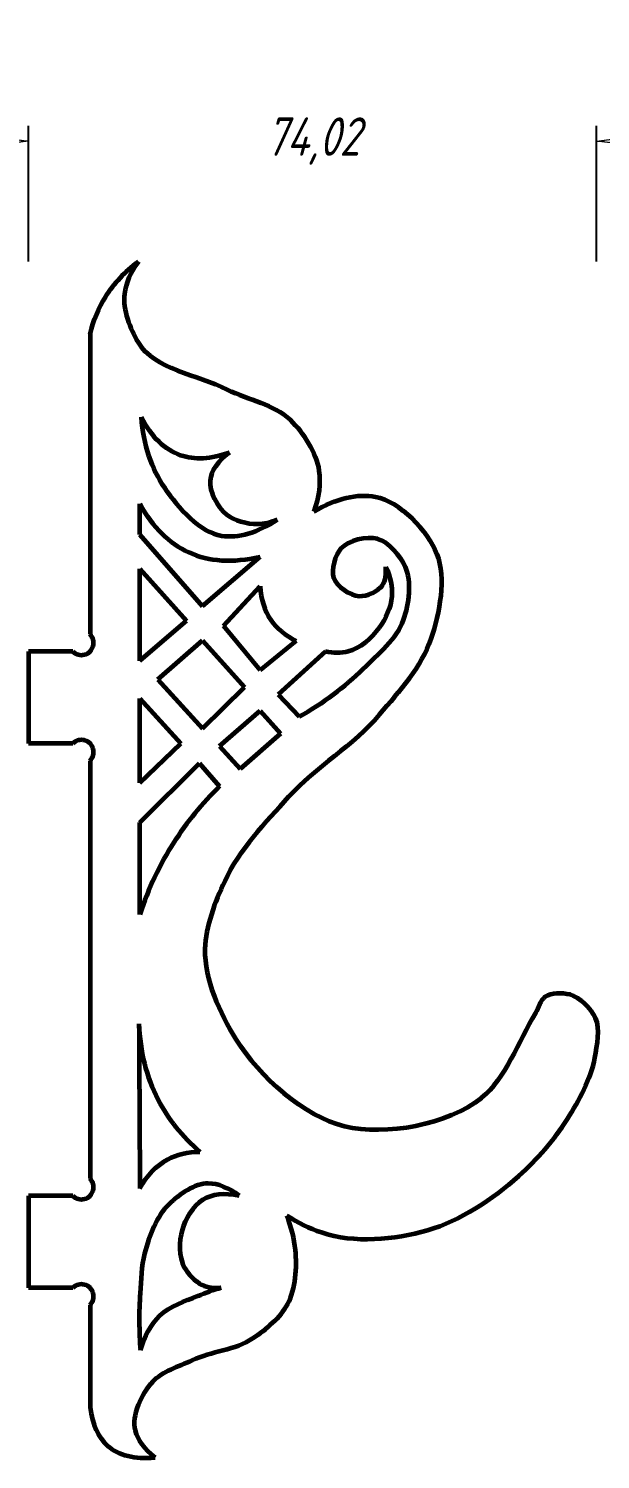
# Model space of a CAD drawing. Header units: millimetres. Extents: x -21 to 520, y 13 to 291.
# Drawn here: x 446 to 520.5, y 36.2 to 222.8 of the extents above; entities that cross this region are included whole.
import ezdxf

# ---------------------------------------------------------------- set-up
doc = ezdxf.new("R2010")
doc.units = ezdxf.units.MM
doc.linetypes.add('K5LT32770', pattern=[0])
doc.linetypes.add('K5LT_THIN', pattern=[0])
doc.styles.add('KDIMTEXTSTYLE', font='GOST_AU.SHX', dxfattribs={"width": 0.96, "oblique": 15, "height": 5})
doc.dimstyles.new('KDIMSTYLE (1.00)', dxfattribs={"dimtxt": 5, "dimasz": 1, "dimexe": 2, "dimexo": 0, "dimgap": 1, "dimtad": 1, "dimtxsty": 'KDIMTEXTSTYLE', "dimsah": 1, "dimcen": 0, "dimdle": 1, "dimadec": 0, "dimazin": 0, "dimtfac": 0.667, "dimtmove": 0, "dimatfit": 3, "dimfxl": 1, "dimtvp": 1, "dimtolj": 1, "dimtzin": 0, "dimarcsym": 0})

# ---------------------------------------------------------------- blocks, each defined once
blk = doc.blocks.new('KDIMARROW_01')
blk.add_hatch(color=0).paths.add_polyline_path([(0, 0), (-5, 0.658262491226197), (-4.5, 6e-16), (-5, -0.6582624912261956)])
at = {"color": 0, "linetype": 'K5LT_THIN', "lineweight": 18}
for p, q in [((-4.5, 6e-16), (-5, 0.658262491226197)), ((-5, 0.658262491226197), (0, 0)), ((0, 0), (-5, -0.6582624912261956)), ((-5, -0.6582624912261956), (-4.5, 6e-16)), ((0, 0), (-1, 0))]:
    blk.add_line(p, q, dxfattribs=at)

msp = doc.modelspace()

# ---------------------------------------------------------------- linework, layer by layer
at = {"color": 30, "linetype": 'K5LT32770', "lineweight": 60, "true_color": 0xff8000}
for p, q in [((453.9784425152682, 182.9835960445105), (453.9784425152682, 143.8242448561148)), ((460.4625692449354, 156.8160961257432), (460.4625692449354, 160.8160961257432)), ((460.4625692449354, 156.8160961257432), (468.6192220555286, 147.4822767261403)), ((468.6192220555286, 147.4822767261403), (476.1352899503173, 153.9419873933029)), ((460.4625692449354, 140.3769606458486), (460.4625692449354, 152.3769606458486)), ((460.4625692449354, 152.3769606458486), (466.5493575048081, 145.56839673613)), ((471.3546581542383, 144.9149558199603), (476.1352899503173, 150.0910060340329)), ((460.4625692449354, 140.3769606458486), (466.5493575048081, 145.56839673613)), ((471.3546581542383, 144.9149558199603), (476.1352899503173, 139.1591879819116)), ((462.7961662588593, 137.9378909589759), (468.6192220555286, 143.0180877856997)), ((468.6192220555286, 143.0180877856997), (474.0900942529479, 136.9288493355064)), ((476.1352899503173, 139.1591879819116), (480.8373352182883, 142.9726786909893)), ((451.733378485001, 141.5791808258474), (445.9784425152682, 141.5791808258474)), ((445.9784425152682, 141.5791808258474), (445.9784425152682, 129.5791808258474)), ((484.6452516462756, 141.5791808258474), (478.4863125843028, 135.9839908674386)), ((462.7961662588593, 137.9378909589759), (468.6192220555286, 131.5449912164906)), ((468.6192220555286, 131.5449912164906), (474.0900942529479, 136.9288493355064)), ((460.4625692449354, 124.434725986505), (460.4625692449354, 135.434725986505)), ((460.4625692449354, 135.434725986505), (465.8107364154747, 129.5791808258474)), ((478.4863125843028, 135.9839908674386), (481.2353770647498, 133.0783679596364)), ((470.8689565354227, 129.2392520528402), (476.1352899503173, 133.850730380141)), ((476.1352899503173, 133.850730380141), (478.8202504376227, 130.8857704846942)), ((478.8202504376227, 130.8857704846942), (473.5450512105568, 126.2662876585497)), ((451.7333784850009, 129.5791808258474), (445.9784425152682, 129.5791808258474)), ((460.4625692449354, 124.434725986505), (465.8107364154747, 129.5791808258474)), ((470.8689565354227, 129.2392520528402), (473.5450512105568, 126.2662876585497)), ((453.9784425152682, 127.3341167955801), (453.9784425152682, 72.8238896622278)), ((460.4625692449354, 119.2916444412804), (468.2262263234094, 127.0069534061762)), ((468.2262263234094, 127.0069534061762), (470.8689565354227, 124.0042917491605)), ((460.4625692449354, 107.2916444412804), (460.4625692449354, 119.2916444412804)), ((451.733378485001, 70.57882563196026), (445.9784425152682, 70.57882563196026)), ((445.9784425152682, 70.57882563196026), (445.9784425152682, 58.57882563196026)), ((451.7333784850009, 58.57882563196026), (445.9784425152682, 58.57882563196026)), ((453.9784425152682, 56.33376160169296), (453.9784425152682, 42.98359604451048))]:
    msp.add_line(p, q, dxfattribs=at)
for centre, start, end in [((452.8559105001345, 142.7017128409811), 225.0000000000007, 45.00000000000076), ((452.8559105001345, 128.4566488107138), 315.0000000000007, 135.0000000000008), ((452.8559105001345, 71.70135764709397), 225.0000000000007, 45.00000000000076), ((452.8559105001345, 57.45629361682663), 315.0000000000007, 135.0000000000008)]:
    msp.add_arc(centre, 1.587499999999999, start, end, dxfattribs=at)
for points, knots in [([(453.9784425152682, 182.9835960445105), (454.4181567553673, 184.7668517814241), (455.098282566397, 186.3947438316244), (456.0188199483571, 187.8672721951115), (457.1071975270041, 189.6082844409459), (458.5316466025194, 191.1321136845205), (460.2921671749031, 192.438759925835)], [0, 0, 0, 0, 1, 1, 1, 2, 2, 2, 2]), ([(460.2921671749031, 192.438759925835), (459.2537323664584, 191.0595039679283), (458.6408879967599, 189.6516182537562), (458.4536340658078, 188.2151027833187), (458.1869975276009, 186.1696049389184), (459.2018944380393, 183.6488211980073), (460.2424770908735, 181.9044621115591), (462.3300819561958, 178.4049491167765), (467.9503236750018, 177.7102026853838), (471.8699567538006, 175.7428916918882), (474.5873768854175, 174.3789858386102), (478.0274477795551, 173.8227688819419), (480.0853830651737, 171.7759670862284), (481.8001137297095, 170.0705131645898), (483.4840532390142, 167.5386943882957), (483.8121392193059, 165.1506228122155), (484.0426808618893, 163.4725567660331), (483.8218360527555, 161.705798292963), (483.1496047919047, 159.8503473930052)], [0, 0, 0, 0, 1, 1, 1, 2, 2, 2, 3, 3, 3, 4, 4, 4, 5, 5, 5, 6, 6, 6, 6]), ([(460.6280723016935, 172.1262460494297), (460.9215792466038, 168.546646475016), (461.9485076498823, 165.4658612651806), (463.7088575115289, 162.8838904199234), (465.4550917938034, 160.3226234217804), (468.2957105004378, 157.0788074489039), (471.1126800319399, 156.672629916223), (473.3310421047111, 156.3527653159018), (475.7658562221617, 157.0649898536594), (478.4171223842915, 158.809303529496)], [0, 0, 0, 0, 1, 1, 1, 2, 2, 2, 3, 3, 3, 3]), ([(460.6280723016935, 172.1262460494297), (461.9891934132266, 169.5580484431304), (463.6952196315763, 167.9182756701535), (465.7461509567427, 167.2069277304989), (467.6007831083415, 166.5636644755726), (469.7374567216144, 166.679608004975), (472.1561717965615, 167.5547583187061)], [0, 0, 0, 0, 1, 1, 1, 2, 2, 2, 2]), ([(472.1561717965615, 167.5547583187061), (470.6007546024865, 166.3836719144521), (469.7560231739832, 165.1579831750553), (469.6219775110517, 163.8776921005155), (469.474551197053, 162.4696003365811), (470.5877020583749, 160.395768591428), (471.7586511243247, 159.4552746218808), (472.7628837554998, 158.6486855386259), (474.4249835471888, 158.1858381309752), (475.7835479307226, 158.2130225211407), (476.6544480336502, 158.2304489224803), (477.5323061848399, 158.4292092585987), (478.4171223842915, 158.809303529496)], [0, 0, 0, 0, 1, 1, 1, 2, 2, 2, 3, 3, 3, 4, 4, 4, 4]), ([(460.4625692449354, 160.8160961257432), (462.1626609612645, 157.776447149915), (464.2832796297611, 155.6758897729588), (466.824425250425, 154.5144239948743), (469.4716705113691, 153.3044639076679), (472.5752920779998, 153.1136517071441), (476.1352899503173, 153.9419873933029)], [0, 0, 0, 0, 1, 1, 1, 2, 2, 2, 2]), ([(483.1496047919047, 159.8503473930052), (486.1166659419084, 161.5711750249044), (488.7961337074539, 162.2080900167158), (491.1880080885414, 161.7610923684393), (494.353531488863, 161.1695138446271), (497.9581930720223, 157.3495868137002), (499.1734043043681, 154.2908830052466), (500.4073533789594, 151.1850157836243), (499.5354847169266, 146.6032849343328), (498.4006240254171, 143.214365673616), (497.1811337675556, 139.572725731337), (494.2413202687144, 136.3658321680921), (491.7031949411754, 133.3399509981313), (488.3022168904747, 129.2854012359874), (483.4111663212374, 126.5441413673412), (479.8538973305938, 122.6068915682567), (476.7856032787973, 119.2108480948106), (473.4075181217418, 115.7292719450711), (471.5250432130111, 111.6162387120651), (470.2675748648099, 108.8687868965763), (469.0184104139385, 105.7016336547993), (468.9491089498412, 102.7721977418484), (468.8555456230711, 98.81719082900017), (470.8701337408212, 94.38841086662853), (472.984739295474, 91.00876460670582), (476.069725287519, 86.0782179395094), (481.8313676691142, 80.95794769685563), (487.1523777429085, 79.67465384875823), (492.5009647764966, 78.384709131303), (500.6243925314445, 79.86841954158672), (505.0121886342199, 83.3668262926351), (508.1699439615887, 85.8845167907051), (509.8080196754497, 90.68869164925975), (512.0530756202177, 94.44334362426571), (512.4744581947543, 95.14806767330525), (512.7145870784273, 96.13163421089459), (513.3064532011936, 96.56411902268451), (514.0738633738479, 97.12487631444307), (515.5416833793812, 97.10274704912544), (516.4866185790881, 96.86225952686212), (517.8285260217805, 96.52074193274574), (519.2355518288412, 95.03383854725317), (519.8158542090716, 93.78147431702672), (520.4834625121223, 92.34069311910943), (520.0022706957387, 90.24672324210086), (519.7164740410125, 88.56401549391836), (519.2365150015527, 85.7381223942146), (517.6642229554526, 83.02043560666455), (516.1387879908809, 80.56391196515222), (514.4454330337943, 77.83697402144023), (512.2120434348757, 75.29657884599463), (509.8281473191213, 73.16008944474132), (506.4368582340229, 70.1207568416903), (502.2378633985432, 67.28402333562431), (497.9522172360461, 66.05440742850803), (493.6723928085008, 64.82646186412006), (488.397538410358, 64.31846245875035), (484.1343989941769, 65.77812829946669), (482.5844616239807, 66.308814822628), (481.0798359206383, 67.0446144789089), (479.6205218841499, 67.98552726830938)], [0, 0, 0, 0, 1, 1, 1, 2, 2, 2, 3, 3, 3, 4, 4, 4, 5, 5, 5, 6, 6, 6, 7, 7, 7, 8, 8, 8, 9, 9, 9, 10, 10, 10, 11, 11, 11, 12, 12, 12, 13, 13, 13, 14, 14, 14, 15, 15, 15, 16, 16, 16, 17, 17, 17, 18, 18, 18, 19, 19, 19, 20, 20, 20, 20]), ([(481.2353770647498, 133.0783679596364), (484.341299231198, 134.8219638194602), (487.1255744359914, 136.9025308629231), (489.5882026791302, 139.320069090025), (491.5391678950891, 141.2353126930607), (493.9864762870022, 143.2333359097399), (494.8354757611642, 145.7002761329527), (495.5467744803618, 147.7670988749103), (495.9758710643417, 150.6983427464959), (495.0739881739839, 152.6171361047248), (494.4036731650108, 154.0432591644808), (492.8768164712542, 155.8832456442189), (491.4366738784831, 156.2544504002256), (490.0559066927729, 156.6103508151196), (487.5937546680096, 156.0746820196737), (486.6664256220885, 155.0022602329221), (485.9267888217824, 154.1468975950099), (485.3525309257128, 152.2085481583865), (485.7123759708096, 151.1860616278064), (486.0877609845264, 150.1194188449281), (487.8699994275711, 148.8387292619481), (489.0515497502858, 148.8009374996091), (490.0192814864421, 148.769984702189), (491.5558502252119, 149.3908287719863), (492.0925830137373, 150.2320119765275), (492.4792702589132, 150.8380394505445), (492.6184024997247, 151.6330808266103), (492.5099797361719, 152.6171361047248)], [0, 0, 0, 0, 1, 1, 1, 2, 2, 2, 3, 3, 3, 4, 4, 4, 5, 5, 5, 6, 6, 6, 7, 7, 7, 8, 8, 8, 9, 9, 9, 9]), ([(492.5099797361719, 152.6171361047248), (493.1287169344088, 151.293439622749), (493.3910932667933, 150.0018301335584), (493.297108733325, 148.7423076371531), (493.1929611597998, 147.3465863736607), (492.4998801889699, 145.8121936382952), (491.6718713804702, 144.6733488347397), (490.7075065066758, 143.3469596538779), (489.1867579941485, 141.9585045690879), (487.6138480126373, 141.5791808258474), (486.6988448161488, 141.3585182058317), (485.7093126940282, 141.3585182058317), (484.6452516462756, 141.5791808258474)], [0, 0, 0, 0, 1, 1, 1, 2, 2, 2, 3, 3, 3, 4, 4, 4, 4]), ([(476.1352899503173, 150.0910060340329), (476.2352378741097, 148.3740024336988), (476.7065416553318, 146.9084785657193), (477.5492012939834, 145.6944344300946), (478.3280240436364, 144.5723619484692), (479.4240686850714, 143.6651100354341), (480.8373352182883, 142.9726786909893)], [0, 0, 0, 0, 1, 1, 1, 2, 2, 2, 2]), ([(470.8689565354227, 124.0042917491605), (468.5664206064982, 121.7501724520488), (466.5722725672022, 119.3016956886804), (464.8865124175344, 116.6588614590554), (463.0430979727638, 113.7688662275363), (461.5684502485641, 110.6464605549446), (460.4625692449354, 107.2916444412804)], [0, 0, 0, 0, 1, 1, 1, 2, 2, 2, 2]), ([(460.3571074044017, 93.02274000816875), (460.4766306399897, 89.39619748117869), (461.3020026260008, 86.10575747684705), (462.8332233624351, 83.15141999517384), (464.1406175156944, 80.62893355126045), (465.962587191048, 78.3514714570685), (468.2991323884958, 76.31903371259801)], [0, 0, 0, 0, 1, 1, 1, 2, 2, 2, 2]), ([(460.472944464818, 71.51565911393864), (461.3999635765808, 73.26132258070197), (462.6008072262456, 74.53118023322112), (464.0754754138125, 75.32523207149607), (465.2958357538737, 75.98234896026698), (466.7037214121015, 76.31361617396762), (468.2991323884958, 76.31903371259801)], [0, 0, 0, 0, 1, 1, 1, 2, 2, 2, 2]), ([(473.4191971842286, 70.57882563196026), (472.0510724948433, 71.6333543765641), (470.709440226044, 72.17018221342154), (469.3943003778306, 72.18930914253257), (467.6411989966223, 72.21480562938022), (465.6014626683727, 70.7716997996716), (464.2762217227815, 69.50604460493399), (462.625041451764, 67.92910503450054), (461.7004049852193, 65.33366351414168), (461.0960563448869, 63.04633368108555), (460.6594153132773, 61.39374113551828), (460.6120849434368, 59.60583650952761), (460.4997753365316, 57.87856494200679), (460.3388544042592, 55.40367291279993), (460.3554177656025, 52.91916871131976), (460.5494654205612, 50.42505233756629)], [0, 0, 0, 0, 1, 1, 1, 2, 2, 2, 3, 3, 3, 4, 4, 4, 5, 5, 5, 5]), ([(473.4191971842286, 70.57882563196026), (471.4896189683371, 70.97562248989259), (469.9045964194016, 70.80068621656652), (468.664129537422, 70.05401681198205), (467.4207994475238, 69.30562396779368), (466.3757411212495, 67.54480551970539), (465.9725835330566, 66.085711805546), (465.5686333122508, 64.62374942340931), (465.5375409262315, 62.61052584674993), (466.2486395335043, 61.28923879776677), (466.7325741912538, 60.39004339884634), (467.6554474096553, 59.40222361850653), (468.560608537254, 58.97726979401708), (469.3108175843319, 58.62506266315182), (470.1534220772209, 58.51032913320439), (471.0884220159207, 58.63306920417479)], [0, 0, 0, 0, 1, 1, 1, 2, 2, 2, 3, 3, 3, 4, 4, 4, 5, 5, 5, 5]), ([(462.4563772771044, 36.45771464715928), (461.0738516117123, 37.54898321307273), (460.2165410595344, 38.71707073213022), (459.8844456205705, 39.96197720433175), (459.3666158829715, 41.90313482410176), (460.7449998468601, 44.77904412129853), (462.1619076242642, 46.34577221468538), (463.3789632779045, 47.69151631615884), (465.5163460612159, 48.3206261183465), (467.2689436325472, 49.14083921921861), (469.8096971611258, 50.32990815570253), (472.9287073794081, 50.46824551128115), (475.2080422469849, 52.00519560938763), (476.927484009611, 53.16461111403704), (478.7999215659711, 54.69844890354661), (479.7397780905598, 56.47730334975752), (480.7891585329672, 58.46345231708035), (480.9733688033066, 61.19736762831905), (480.7534558450436, 63.51341952793949), (480.6107386508469, 65.01647069572229), (480.2330939972156, 66.50717327584559), (479.6205218841499, 67.98552726830938)], [0, 0, 0, 0, 1, 1, 1, 2, 2, 2, 3, 3, 3, 4, 4, 4, 5, 5, 5, 6, 6, 6, 7, 7, 7, 7]), ([(460.5494654205612, 50.42505233756629), (461.0633907245734, 52.27364529447329), (461.9081221530766, 53.78091117670459), (463.083659706071, 54.94684998426019), (464.3538020335968, 56.20662107962769), (466.3360944730112, 56.81225958341879), (468.0526681090313, 57.53073435379956), (469.0444767446838, 57.94585751939491), (470.0563947216787, 58.31330247057418), (471.0884220400157, 58.63306920733741)], [0, 0, 0, 0, 1, 1, 1, 2, 2, 2, 3, 3, 3, 3]), ([(453.9784425152682, 42.98359604451048), (454.2711465245404, 40.74245309711403), (455.0363773679499, 39.07286075099009), (456.2741350454966, 37.97481900613865), (457.7041567920571, 36.70621562580568), (459.7649042025931, 36.20051417281255), (462.4563772771044, 36.45771464715928)], [0, 0, 0, 0, 1, 1, 1, 2, 2, 2, 2])]:
    msp.add_open_spline(points, degree=3, knots=knots, dxfattribs=at)
msp.add_open_spline([(460.3571074043256, 93.02274001201548), (460.428743757661, 79.72225707605996), (460.3930775801535, 86.34427736664573), (460.472944464818, 71.51565911393864)], degree=3, dxfattribs=at)

# ---------------------------------------------------------------- dimensions: what is measured, and where the dimension line sits
at = {"color": 7}
msp.add_linear_dim(base=(445.9784425152682, 208.1617719786109), p1=(520.0022706957387, 192.438759925835), p2=(445.9784425152682, 192.438759925835), location=(482.9903566055035, 208.1617719786109), dimstyle='KDIMSTYLE (1.00)', override={"dimexo": 0, "dimpost": '\\H5.0;\\W0.965;\\Q15;<>', "dimblk1": 'KDIMARROW_01', "dimblk2": 'KDIMARROW_01', "dimse1": 0, "dimse2": 0, "dimclrt": 7, "dimtolj": 1}, dxfattribs=at).render()

doc.saveas('drawing.dxf')
